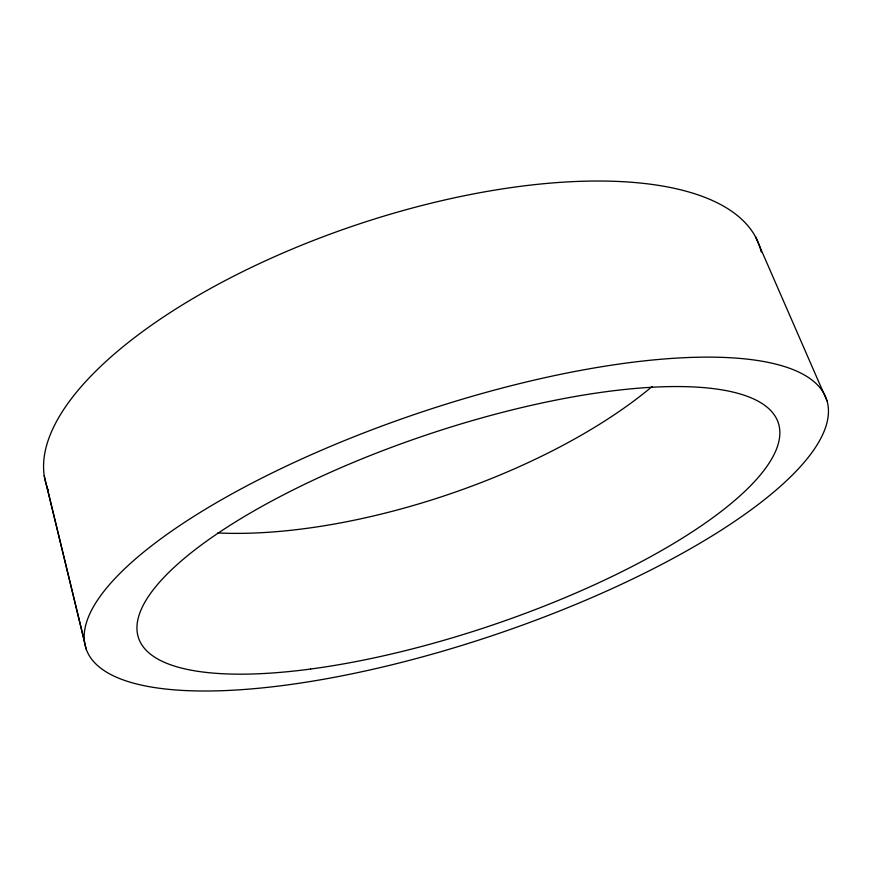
<?xml version="1.0" encoding="UTF-8"?>
<svg xmlns="http://www.w3.org/2000/svg" width="872" height="872" viewBox="0 0 872 872"><rect width="100%" height="100%" fill="white"/><g stroke="black" fill="none" stroke-linecap="round" stroke-linejoin="round"><path stroke-width="1.31" d="M755.446 236.683L826.994 400.815A390.678 117.23 -18.6 0 1 299.456 683.212A390.678 117.23 -18.6 0 1 242.438 488.189A390.678 117.23 -18.6 0 1 826.994 400.815M44.2 475.632L84.388 641.291M46.761 486.325L86.393 649.727M48.2 490.14A376.105 148.861 -18.6 0 1 357.771 224.431A376.105 148.861 -18.6 0 1 761.245 251.997M652.245 386.427A325.027 127.89 -18.6 0 1 217.738 532.945M310.617 669.031A337.464 100.618 -18.6 0 0 779.514 428.032A337.464 100.618 -18.6 0 0 285.1 493.999A337.464 100.618 -18.6 0 0 310.617 669.031"/></g></svg>
